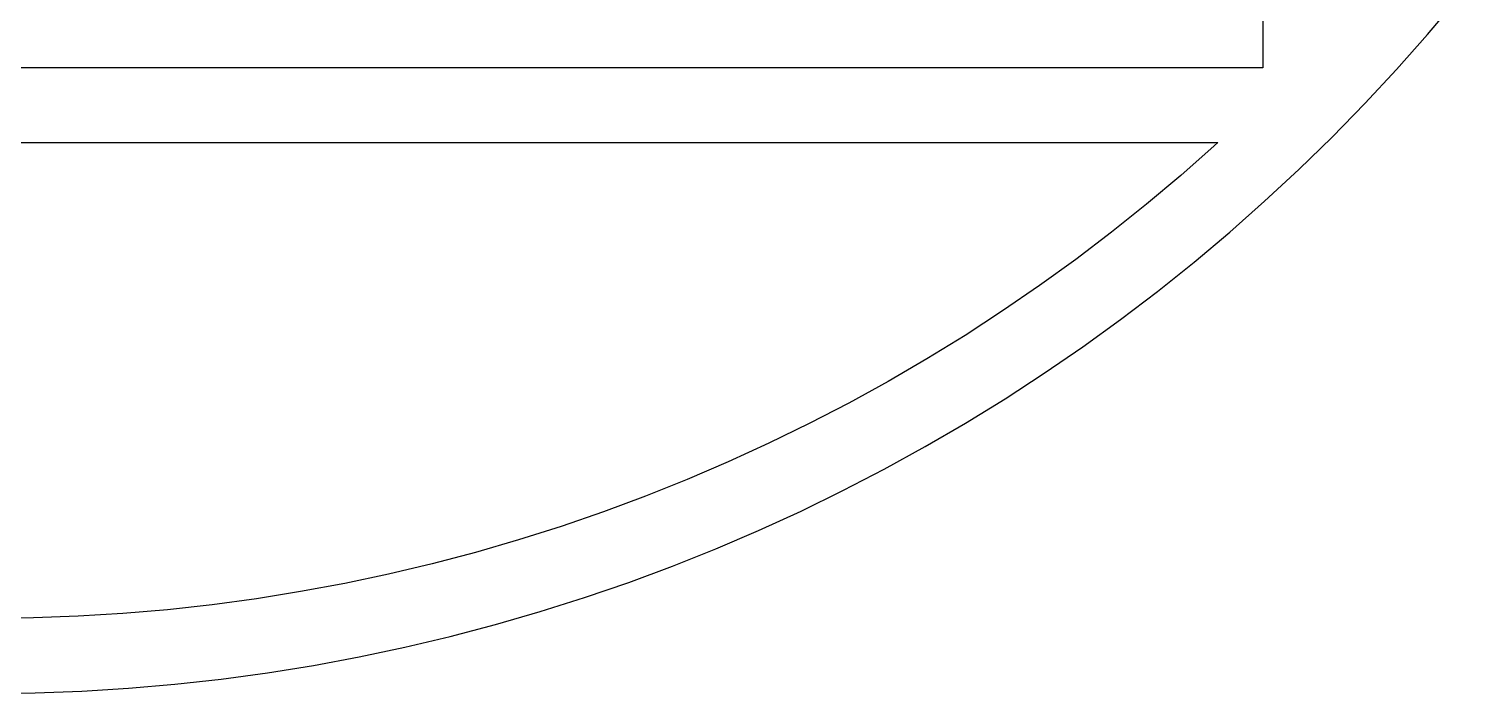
# Model space of a CAD drawing. Extents: x -18 to 83, y -18 to 83.
# Drawn here: x 33.32 to 71.44, y -18.45 to -0.71 of the extents above; entities that cross this region are included whole.
import ezdxf

# ---------------------------------------------------------------- set-up
doc = ezdxf.new("R2010")
doc.units = 0

msp = doc.modelspace()

# ---------------------------------------------------------------- linework, layer by layer
for p, q in [((66.25, 66.25), (66.25, -1.75)), ((70.6405, -0.86586), (71.4416, 0.08626)), ((69.8162, -1.79803), (70.6405, -0.86586)), ((66.25, -1.75), (-1.75, -1.75)), ((68.9693, -2.7097), (69.8162, -1.79803)), ((68.1003, -3.60031), (68.9693, -2.7097)), ((-0.54568, -3.75), (65.0457, -3.75)), ((65.0457, -3.75), (64.9549, -3.8343)), ((67.2097, -4.46931), (68.1003, -3.60031)), ((64.9549, -3.8343), (64.0595, -4.62607)), ((66.298, -5.31621), (67.2097, -4.46931)), ((64.0595, -4.62607), (63.1449, -5.3956)), ((65.3659, -6.14049), (66.298, -5.31621)), ((63.1449, -5.3956), (62.2118, -6.14246)), ((62.2118, -6.14246), (61.2605, -6.8662)), ((64.4137, -6.94162), (65.3659, -6.14049)), ((61.2605, -6.8662), (60.2919, -7.56638)), ((63.4422, -7.71916), (64.4137, -6.94162)), ((60.2919, -7.56638), (59.3063, -8.24257)), ((62.452, -8.47261), (63.4422, -7.71916)), ((59.3063, -8.24257), (58.3044, -8.89436)), ((61.4435, -9.20154), (62.452, -8.47261)), ((58.3044, -8.89436), (57.2868, -9.52138)), ((57.2868, -9.52138), (56.2541, -10.1232)), ((60.4174, -9.9055), (61.4435, -9.20154)), ((59.3744, -10.5841), (60.4174, -9.9055)), ((56.2541, -10.1232), (55.207, -10.6996)), ((58.315, -11.2368), (59.3744, -10.5841)), ((55.207, -10.6996), (54.1461, -11.25)), ((54.1461, -11.25), (53.0719, -11.7743)), ((57.2399, -11.8634), (58.315, -11.2368)), ((53.0719, -11.7743), (51.9852, -12.272)), ((56.1498, -12.4634), (57.2399, -11.8634)), ((51.9852, -12.272), (50.8867, -12.7429)), ((55.0453, -13.0365), (56.1498, -12.4634)), ((50.8867, -12.7429), (49.7769, -13.1867)), ((49.7769, -13.1867), (48.6565, -13.6032)), ((53.927, -13.5822), (55.0453, -13.0365)), ((48.6565, -13.6032), (47.5263, -13.992)), ((52.7957, -14.1004), (53.927, -13.5822)), ((47.5263, -13.992), (46.3869, -14.353)), ((51.652, -14.5907), (52.7957, -14.1004)), ((46.3869, -14.353), (45.2389, -14.6859)), ((45.2389, -14.6859), (44.0831, -14.9905)), ((50.4967, -15.0527), (51.652, -14.5907)), ((44.0831, -14.9905), (42.9202, -15.2667)), ((49.3303, -15.4863), (50.4967, -15.0527)), ((41.7509, -15.5142), (40.5758, -15.733)), ((42.9202, -15.2667), (41.7509, -15.5142)), ((48.1537, -15.8911), (49.3303, -15.4863)), ((39.3958, -15.9229), (38.2114, -16.0837)), ((40.5758, -15.733), (39.3958, -15.9229)), ((46.9674, -16.2669), (48.1537, -15.8911)), ((34.6396, -16.3913), (33.4451, -16.4353)), ((35.8326, -16.318), (34.6396, -16.3913)), ((37.0234, -16.2155), (35.8326, -16.318)), ((38.2114, -16.0837), (37.0234, -16.2155)), ((45.7723, -16.6134), (46.9674, -16.2669)), ((33.4451, -16.4353), (32.25, -16.45)), ((44.5691, -16.9306), (45.7723, -16.6134)), ((43.3584, -17.2181), (44.5691, -16.9306)), ((40.9178, -17.7036), (42.1411, -17.4758)), ((42.1411, -17.4758), (43.3584, -17.2181)), ((38.4562, -18.0687), (39.6892, -17.9012)), ((39.6892, -17.9012), (40.9178, -17.7036)), ((35.9797, -18.3126), (37.2195, -18.2059)), ((37.2195, -18.2059), (38.4562, -18.0687)), ((32.25, -18.45), (33.4942, -18.4347)), ((33.4942, -18.4347), (34.7377, -18.3889)), ((34.7377, -18.3889), (35.9797, -18.3126))]:
    msp.add_line(p, q)

doc.saveas('drawing.dxf')
